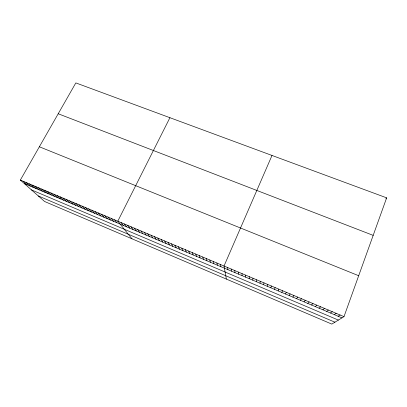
<?xml version="1.0" encoding="UTF-8"?>
<svg xmlns="http://www.w3.org/2000/svg" width="407" height="407" viewBox="0 0 407 407"><rect width="100%" height="100%" fill="white"/><g stroke="black" fill="none" stroke-linecap="round" stroke-linejoin="round"><path stroke-width="0.61" d="M245.63 277.142L245.66 275.147M249.201 278.653L249.303 276.684M252.783 280.169L252.961 278.23M256.374 281.69L256.624 279.772M259.981 283.211L260.297 281.323M263.594 284.737L263.985 282.88M267.216 286.274L267.684 284.442M270.853 287.81L271.393 286.004M274.496 289.352L275.112 287.576M343.996 316.641L386.65 197.848L75.829 82.906L20.35 180.077L44.572 201.485L331.797 324.094L343.996 316.641L20.35 180.077M278.154 290.893L278.841 289.148M272.003 155.449L224.023 266.02L226.353 279.085M281.822 292.445L282.58 290.73M285.495 294.002L286.335 292.312M169.923 117.699L117.791 221.189L131.98 238.797M289.184 295.558L290.099 293.9M292.882 297.125L293.874 295.492M296.596 298.692L297.659 297.09M300.315 300.264L301.46 298.692M304.044 301.841L305.265 300.3M385.877 198.82L386.65 197.848M307.789 303.424L309.086 301.913M311.543 305.011L312.922 303.53M315.308 306.603L316.763 305.153M319.083 308.201L320.619 306.776M322.873 309.798L324.486 308.409M326.668 311.406L328.363 310.048M330.479 313.019L332.254 311.686M334.3 314.631L336.157 313.334M338.131 316.254L340.074 314.987M58.211 113.762L373.178 235.368M39.362 146.779L358.689 275.722M24.313 183.577L341.977 317.877M31.436 189.876L338.365 320.08M38.309 195.955L334.915 322.191M23.367 181.349L27.279 184.834M26.394 182.626L30.255 186.091M29.426 183.908L33.242 187.352M32.468 185.19L36.233 188.619M35.516 186.477L39.235 189.886M38.573 187.764L42.242 191.158M41.641 189.062L45.258 192.435M44.714 190.359L48.28 193.712M47.797 191.656L51.313 194.994M50.89 192.964L54.355 196.281M53.989 194.271L57.402 197.568M57.097 195.584L60.46 198.86M60.211 196.896L63.523 200.158M63.334 198.214L66.595 201.455M66.468 199.537L69.678 202.757M69.612 200.865L72.767 204.065M72.761 202.193L75.865 205.372M75.921 203.525L78.968 206.685M79.09 204.863L82.082 208.002M82.265 206.201L85.205 209.325M85.45 207.545L88.339 210.648M88.645 208.893L91.478 211.976M91.845 210.246L94.622 213.304M95.06 211.599L97.782 214.637M98.28 212.958L100.946 215.975M101.506 214.321L104.121 217.318M104.747 215.69L107.3 218.666M107.992 217.058L110.495 220.014M111.248 218.432L113.69 221.367M114.515 219.811L116.901 222.721M121.072 222.578L123.346 225.447M124.364 223.967L126.577 226.816M127.666 225.361L129.823 228.185M130.978 226.755L133.074 229.558M134.3 228.159L136.335 230.937M137.627 229.563L139.606 232.321M140.97 230.973L142.888 233.71M144.317 232.387L146.174 235.098M147.675 233.801L149.476 236.492M151.043 235.221L152.783 237.892M154.416 236.65L156.095 239.291M157.804 238.075L159.422 240.7M161.203 239.509L162.754 242.109M164.606 240.949L166.102 243.523M168.025 242.389L169.454 244.938M171.449 243.834L172.817 246.362M174.883 245.284L176.19 247.787M178.327 246.739L179.568 249.216M181.781 248.194L182.962 250.651M185.246 249.654L186.36 252.086M188.721 251.124L189.774 253.53M192.206 252.594L193.193 254.975M195.701 254.065L196.622 256.425M199.206 255.545L200.061 257.88M202.722 257.031L203.51 259.335M206.247 258.516L206.965 260.801M209.778 260.007L210.434 262.266M213.324 261.503L213.914 263.736M216.88 263.003L217.404 265.211M220.446 264.509L220.899 266.692M227.605 267.531L227.92 269.658M231.196 269.042L231.441 271.148M234.793 270.563L234.971 272.639M238.405 272.09L238.512 274.135M242.028 273.616L242.068 275.636"/></g></svg>
